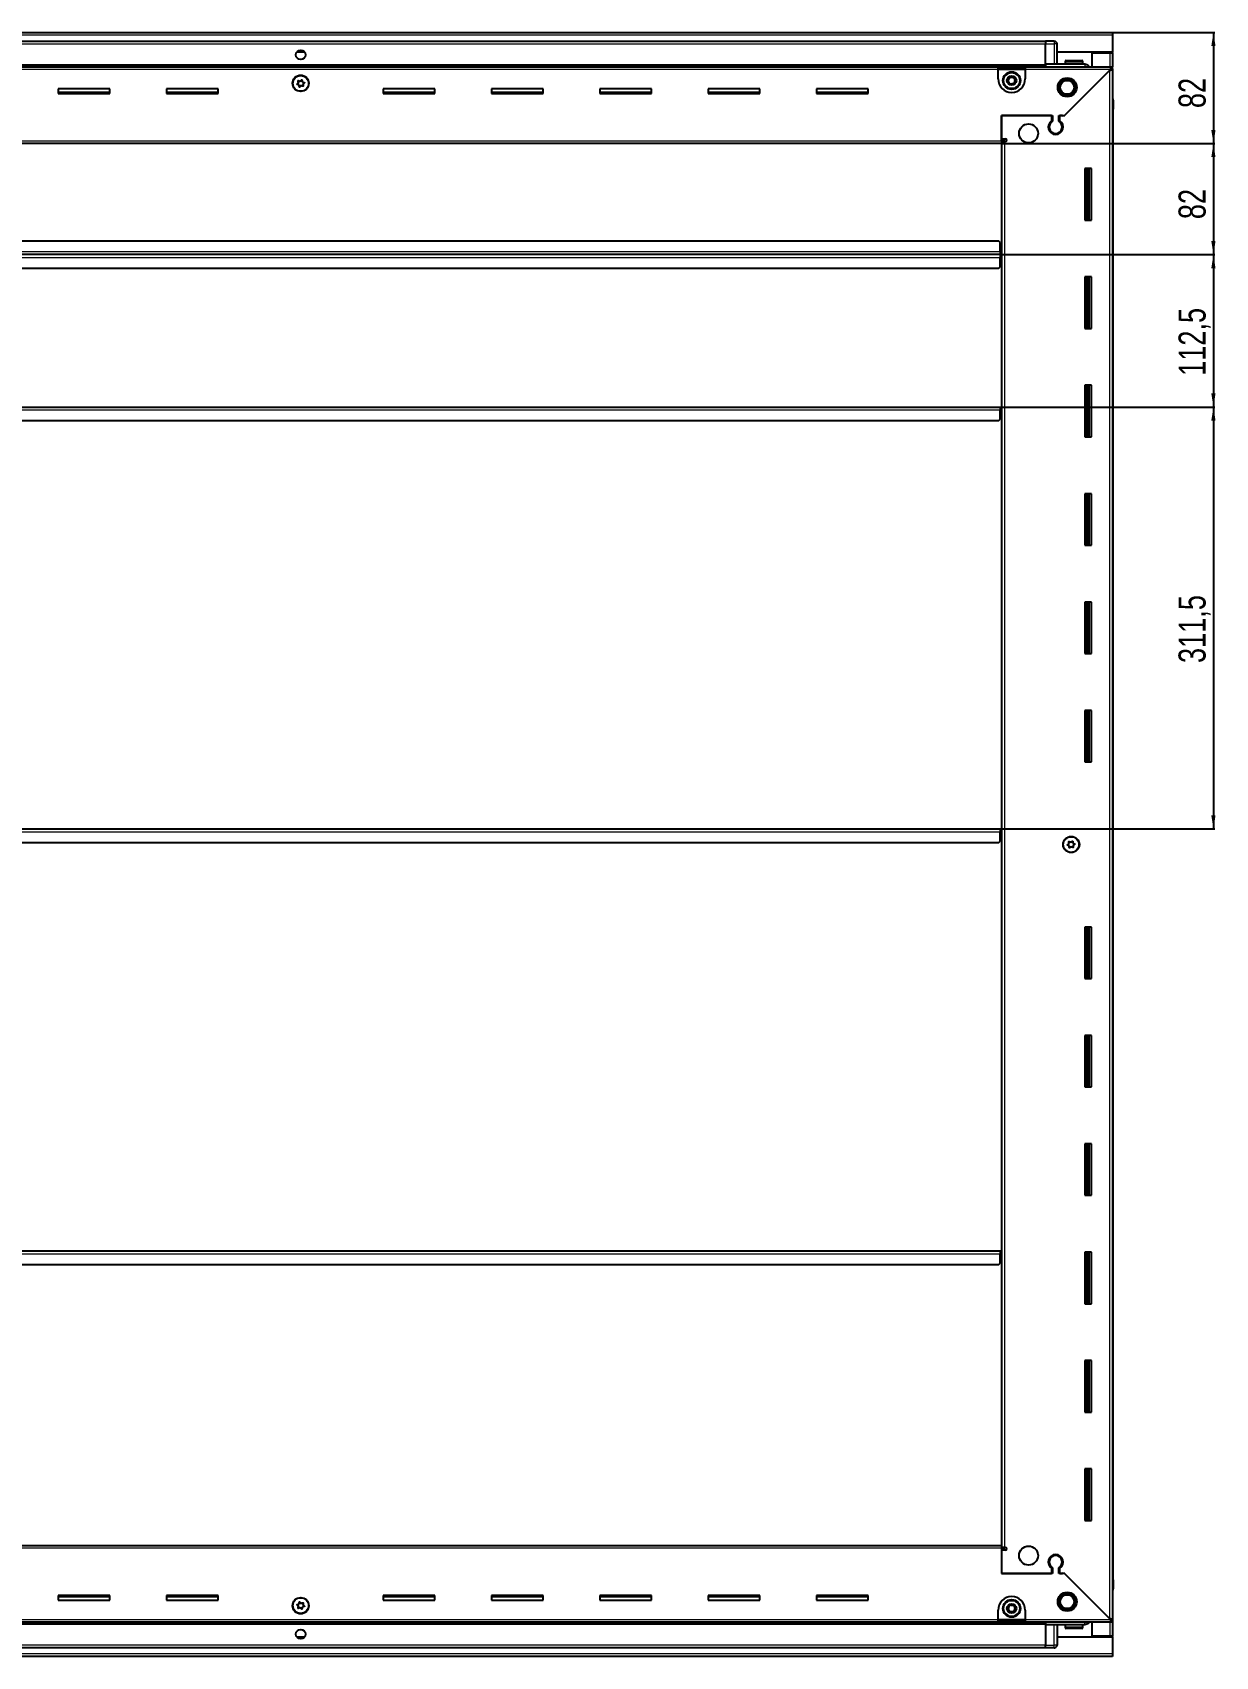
# Model space of a CAD drawing. Header units: millimetres. Extents: x 1315 to 4591, y 105 to 1992.
# Drawn here: x 3717 to 4591, y 577 to 1776 of the extents above; entities that cross this region are included whole.
import ezdxf

# ---------------------------------------------------------------- set-up
doc = ezdxf.new("R2010")
doc.units = ezdxf.units.MM
doc.layers.add('FORMAT', color=7, linetype='Continuous')
doc.styles.add('SLDTEXTSTYLE0', font='TXT', dxfattribs={"width": 0.75})
doc.dimstyles.new('SLDDIMSTYLE0', dxfattribs={"dimtxt": 20, "dimasz": 10, "dimexe": 0, "dimexo": 0.0625, "dimgap": 5, "dimtad": 2, "dimdec": 1, "dimrnd": 1e-09, "dimzin": 12, "dimdsep": 46, "dimtxsty": 'SLDTEXTSTYLE0', "dimsah": 1, "dimcen": 0.09, "dimadec": 0, "dimazin": 3, "dimtfac": 1, "dimtofl": 0, "dimtmove": 0, "dimatfit": 3, "dimfxl": 0, "dimfrac": 2, "dimtolj": 1, "dimtzin": 12, "dimarcsym": 0})

# ---------------------------------------------------------------- blocks, each defined once
blk = doc.blocks.new('_D_7')
at = {"layer": 'FORMAT'}
for p, q in [((4514.5, 1775.8), (4590, 1775.8)), ((4589, 1775.8), (4589, 1693.8)), ((4432.5, 1693.8), (4590, 1693.8))]:
    blk.add_line(p, q, dxfattribs=at)
for points in [[(4589, 1775.8), (4587.4, 1765.8), (4590.5, 1765.8)], [(4589, 1693.8), (4590.5, 1703.8), (4587.4, 1703.8)]]:
    blk.add_solid(points, dxfattribs=at)
at = {"layer": 'FORMAT', "insert": (4563.2, 1720), "char_height": 20, "attachment_point": 1, "rotation": 90, "style": 'SLDTEXTSTYLE0'}
blk.add_mtext('82', dxfattribs=at)
blk = doc.blocks.new('_D_8')
at = {"layer": 'FORMAT'}
for p, q in [((4431.5, 1499.3), (4590, 1499.3)), ((4589, 1499.3), (4589, 1187.8)), ((4431.5, 1187.8), (4590, 1187.8))]:
    blk.add_line(p, q, dxfattribs=at)
for points in [[(4589, 1499.3), (4587.4, 1489.3), (4590.5, 1489.3)], [(4589, 1187.8), (4590.5, 1197.8), (4587.4, 1197.8)]]:
    blk.add_solid(points, dxfattribs=at)
at = {"layer": 'FORMAT', "insert": (4563.2, 1310.3), "char_height": 20, "attachment_point": 1, "rotation": 90, "style": 'SLDTEXTSTYLE0'}
blk.add_mtext('311,5', dxfattribs=at)
blk = doc.blocks.new('_D_9')
at = {"layer": 'FORMAT'}
for p, q in [((4431.5, 1611.8), (4590, 1611.8)), ((4589, 1611.8), (4589, 1499.3)), ((4431.5, 1499.3), (4590, 1499.3))]:
    blk.add_line(p, q, dxfattribs=at)
for points in [[(4589, 1611.8), (4587.4, 1601.8), (4590.5, 1601.8)], [(4589, 1499.3), (4590.5, 1509.3), (4587.4, 1509.3)]]:
    blk.add_solid(points, dxfattribs=at)
at = {"layer": 'FORMAT', "insert": (4563.2, 1522.3), "char_height": 20, "attachment_point": 1, "rotation": 90, "style": 'SLDTEXTSTYLE0'}
blk.add_mtext('112,5', dxfattribs=at)
blk = doc.blocks.new('_D_10')
at = {"layer": 'FORMAT'}
for p, q in [((4432.5, 1693.8), (4590, 1693.8)), ((4589, 1693.8), (4589, 1611.8)), ((4431.5, 1611.8), (4590, 1611.8))]:
    blk.add_line(p, q, dxfattribs=at)
for points in [[(4589, 1693.8), (4587.4, 1683.8), (4590.5, 1683.8)], [(4589, 1611.8), (4590.5, 1621.8), (4587.4, 1621.8)]]:
    blk.add_solid(points, dxfattribs=at)
at = {"layer": 'FORMAT', "insert": (4563.2, 1638), "char_height": 20, "attachment_point": 1, "rotation": 90, "style": 'SLDTEXTSTYLE0'}
blk.add_mtext('82', dxfattribs=at)

msp = doc.modelspace()

# ---------------------------------------------------------------- linework, layer by layer
at = {"color": 7, "linetype": 'Continuous', "lineweight": 25}
for p, q in [((3315.48, 1775.82), (4514.48, 1775.82)), ((4514.48, 1775.82), (4514.48, 1773.72)), ((4464.98, 1769.17), (3364.98, 1769.17)), ((4464.98, 1769.32), (4464.98, 1769.32)), ((4471.48, 1769.32), (4464.98, 1769.32)), ((4471.48, 1769.32), (4464.98, 1769.32)), ((4464.98, 1769.32), (4464.98, 1767.32)), ((4464.98, 1752.32), (4464.98, 1767.32)), ((4473.48, 1767.32), (4473.48, 1767.32)), ((4473.48, 1752.32), (4473.48, 1767.32)), ((4514.48, 1773.72), (4514.48, 1761.32)), ((3364.98, 1751.17), (4464.98, 1751.17)), ((3399.98, 1750.57), (4429.98, 1750.57)), ((3917.85, 1761.32), (3912.1, 1761.32)), ((4429.98, 1748.47), (4429.98, 1750.57)), ((4429.98, 1750.57), (4449.98, 1750.57)), ((4449.98, 1750.57), (4513.48, 1750.57)), ((4449.98, 1750.57), (4449.98, 1748.47)), ((4464.98, 1752.32), (4464.98, 1751.82)), ((4493.98, 1752.32), (4464.98, 1752.32)), ((4464.98, 1752.29), (4465.05, 1750.57)), ((4514.48, 1761.32), (4473.48, 1761.32)), ((4479.48, 1754.22), (4479.48, 1752.32)), ((4480.28, 1755.02), (4491.68, 1755.02)), ((4492.48, 1752.32), (4492.48, 1754.22)), ((4499.48, 1750.57), (4499.48, 1760.82)), ((4499.48, 1760.82), (4512.38, 1760.82)), ((4512.38, 1760.82), (4514.48, 1760.82)), ((4512.98, 1760.82), (4512.98, 1761.32)), ((4513.48, 1749.07), (4513.48, 1750.57)), ((4513.48, 1750.57), (4514.48, 1750.57)), ((4514.48, 1760.82), (4514.48, 1761.32)), ((4514.48, 1760.82), (4514.48, 1750.57)), ((4514.48, 1749.07), (4514.48, 1750.57)), ((4429.98, 1749.07), (4449.98, 1749.07)), ((4429.98, 1741.57), (4429.98, 1748.47)), ((4449.98, 1748.47), (4449.98, 1741.57)), ((4512.38, 1747.97), (4478.28, 1713.87)), ((4478.98, 1714.57), (4512.88, 1748.47)), ((4512.98, 1748.57), (4514.48, 1748.57)), ((4513.48, 1749.07), (4514.48, 1749.07)), ((4514.48, 1749.07), (4514.48, 1748.57)), ((4514.48, 1748.57), (4514.48, 604.07)), ((3773.98, 1734.32), (3735.98, 1734.32)), ((3735.98, 1734.32), (3735.98, 1730.82)), ((3773.98, 1731.57), (3735.98, 1731.57)), ((3735.98, 1730.82), (3773.98, 1730.82)), ((3773.98, 1730.82), (3773.98, 1734.32)), ((3853.98, 1734.32), (3815.98, 1734.32)), ((3815.98, 1734.32), (3815.98, 1730.82)), ((3853.98, 1731.57), (3815.98, 1731.57)), ((3815.98, 1730.82), (3853.98, 1730.82)), ((3853.98, 1730.82), (3853.98, 1734.32)), ((4013.98, 1734.32), (3975.98, 1734.32)), ((3975.98, 1734.32), (3975.98, 1730.82)), ((4013.98, 1731.57), (3975.98, 1731.57)), ((3975.98, 1730.82), (4013.98, 1730.82)), ((4013.98, 1730.82), (4013.98, 1734.32)), ((4093.98, 1734.32), (4055.98, 1734.32)), ((4055.98, 1734.32), (4055.98, 1730.82)), ((4093.98, 1731.57), (4055.98, 1731.57)), ((4055.98, 1730.82), (4093.98, 1730.82)), ((4093.98, 1730.82), (4093.98, 1734.32)), ((4173.98, 1734.32), (4135.98, 1734.32)), ((4135.98, 1734.32), (4135.98, 1730.82)), ((4173.98, 1731.57), (4135.98, 1731.57)), ((4135.98, 1730.82), (4173.98, 1730.82)), ((4173.98, 1730.82), (4173.98, 1734.32)), ((4253.98, 1734.32), (4215.98, 1734.32)), ((4215.98, 1734.32), (4215.98, 1730.82)), ((4253.98, 1731.57), (4215.98, 1731.57)), ((4215.98, 1730.82), (4253.98, 1730.82)), ((4253.98, 1730.82), (4253.98, 1734.32)), ((4333.98, 1734.32), (4295.98, 1734.32)), ((4295.98, 1734.32), (4295.98, 1730.82)), ((4333.98, 1731.57), (4295.98, 1731.57)), ((4295.98, 1730.82), (4333.98, 1730.82)), ((4333.98, 1730.82), (4333.98, 1734.32)), ((4514.48, 1727.15), (4514.48, 1727.15)), ((4432.48, 1714.57), (4470.18, 1714.57)), ((4432.48, 1695.92), (4432.48, 1714.57)), ((4432.48, 1714.57), (4432.48, 1697.32)), ((4469.48, 1714.57), (4432.48, 1714.57)), ((4469.48, 1714.57), (4469.48, 1710.68)), ((4470.18, 1714.57), (4470.18, 1710.29)), ((4474.78, 1714.57), (4478.98, 1714.57)), ((4474.78, 1710.29), (4474.78, 1714.57)), ((4477.58, 1714.57), (4475.48, 1714.57)), ((4475.48, 1710.68), (4475.48, 1714.57)), ((4478.28, 1713.87), (4477.58, 1714.57)), ((4514.48, 1719.32), (4514.98, 1719.32)), ((4514.83, 633.32), (4514.83, 1719.32)), ((4514.98, 1725.82), (4514.98, 1719.32)), ((4514.98, 1719.32), (4514.98, 1725.82)), ((4514.98, 1719.32), (4514.98, 1719.32)), ((4514.98, 1719.32), (4514.98, 1719.32)), ((4432.48, 1693.82), (3397.48, 1693.82)), ((4432.48, 1697.32), (4435.33, 1697.32)), ((4434.48, 1696.32), (4432.48, 1696.32)), ((4432.48, 1695.92), (4432.48, 1693.82)), ((4432.48, 1695.32), (4434.58, 1695.32)), ((4432.48, 1693.82), (4432.48, 658.82)), ((4434.48, 1695.32), (4434.48, 1696.32)), ((4435.33, 1695.32), (4434.58, 1695.32)), ((4474.48, 1701.71), (4474.48, 1700.95)), ((4493.98, 1675.32), (4493.98, 1637.32)), ((4498.98, 1675.32), (4493.98, 1675.32)), ((4495, 1675.32), (4495, 1637.32)), ((4495.03, 1675.32), (4495.03, 1637.32)), ((4496.83, 1675.32), (4496.83, 1637.32)), ((4498.98, 1637.32), (4498.98, 1675.32)), ((4493.98, 1637.32), (4498.98, 1637.32)), ((4430.48, 1621.82), (3399.48, 1621.82)), ((4431.48, 1620.82), (4430.48, 1621.82)), ((4431.48, 1613.92), (4431.48, 1620.82)), ((4431.48, 1611.82), (3398.48, 1611.82)), ((4431.73, 1614.67), (4431.48, 1614.67)), ((4431.48, 1613.92), (4431.48, 1611.82)), ((4431.48, 1611.82), (4431.48, 1609.72)), ((4431.48, 1602.82), (4431.48, 1609.72)), ((4431.48, 1608.97), (4431.73, 1608.97)), ((4431.73, 1611.82), (4431.73, 1614.67)), ((4431.73, 1608.97), (4431.73, 1611.82)), ((4432.48, 1611.82), (4431.73, 1611.82)), ((3399.48, 1601.82), (4430.48, 1601.82)), ((4430.48, 1601.82), (4431.48, 1602.82)), ((4493.98, 1595.32), (4493.98, 1557.32)), ((4498.98, 1595.32), (4493.98, 1595.32)), ((4495, 1595.32), (4495, 1557.32)), ((4495.03, 1595.32), (4495.03, 1557.32)), ((4496.83, 1595.32), (4496.83, 1557.32)), ((4498.98, 1557.32), (4498.98, 1595.32)), ((4493.98, 1557.32), (4498.98, 1557.32)), ((4493.98, 1515.32), (4493.98, 1477.32)), ((4498.98, 1515.32), (4493.98, 1515.32)), ((4495, 1515.32), (4495, 1477.32)), ((4495.03, 1515.32), (4495.03, 1477.32)), ((4496.83, 1515.32), (4496.83, 1477.32)), ((4498.98, 1477.32), (4498.98, 1515.32)), ((3398.48, 1499.32), (4431.48, 1499.32)), ((4431.48, 1499.32), (4431.48, 1497.22)), ((4431.73, 1496.47), (4431.73, 1499.32)), ((4431.73, 1499.32), (4432.48, 1499.32)), ((3399.48, 1489.32), (4430.48, 1489.32)), ((4430.48, 1489.32), (4431.48, 1490.32)), ((4431.48, 1490.32), (4431.48, 1497.22)), ((4431.48, 1496.47), (4431.73, 1496.47)), ((4493.98, 1477.32), (4498.98, 1477.32)), ((4493.98, 1435.32), (4493.98, 1397.32)), ((4498.98, 1435.32), (4493.98, 1435.32)), ((4495, 1435.32), (4495, 1397.32)), ((4495.03, 1435.32), (4495.03, 1397.32)), ((4496.83, 1435.32), (4496.83, 1397.32)), ((4498.98, 1397.32), (4498.98, 1435.32)), ((4493.98, 1397.32), (4498.98, 1397.32)), ((4493.98, 1355.32), (4493.98, 1317.32)), ((4498.98, 1355.32), (4493.98, 1355.32)), ((4495, 1355.32), (4495, 1317.32)), ((4495.03, 1355.32), (4495.03, 1317.32)), ((4496.83, 1355.32), (4496.83, 1317.32)), ((4498.98, 1317.32), (4498.98, 1355.32)), ((4493.98, 1317.32), (4498.98, 1317.32)), ((4493.98, 1275.32), (4493.98, 1237.32)), ((4498.98, 1275.32), (4493.98, 1275.32)), ((4495, 1275.32), (4495, 1237.32)), ((4495.03, 1275.32), (4495.03, 1237.32)), ((4496.83, 1275.32), (4496.83, 1237.32)), ((4498.98, 1237.32), (4498.98, 1275.32)), ((4493.98, 1237.32), (4498.98, 1237.32)), ((3398.48, 1187.82), (4431.48, 1187.82)), ((4431.48, 1187.82), (4431.48, 1185.72)), ((4431.73, 1184.97), (4431.73, 1187.82)), ((4431.73, 1187.82), (4432.48, 1187.82)), ((3399.48, 1177.82), (4430.48, 1177.82)), ((4430.48, 1177.82), (4431.48, 1178.82)), ((4431.48, 1178.82), (4431.48, 1185.72)), ((4431.48, 1184.97), (4431.73, 1184.97)), ((4493.98, 1115.32), (4493.98, 1077.32)), ((4498.98, 1115.32), (4493.98, 1115.32)), ((4495, 1115.32), (4495, 1077.32)), ((4495.03, 1115.32), (4495.03, 1077.32)), ((4496.83, 1115.32), (4496.83, 1077.32)), ((4498.98, 1077.32), (4498.98, 1115.32)), ((4493.98, 1077.32), (4498.98, 1077.32)), ((4493.98, 1035.32), (4493.98, 997.32)), ((4498.98, 1035.32), (4493.98, 1035.32)), ((4495, 1035.32), (4495, 997.32)), ((4495.03, 1035.32), (4495.03, 997.32)), ((4496.83, 1035.32), (4496.83, 997.32)), ((4498.98, 997.32), (4498.98, 1035.32)), ((4493.98, 997.32), (4498.98, 997.32)), ((4493.98, 955.32), (4493.98, 917.32)), ((4498.98, 955.32), (4493.98, 955.32)), ((4495, 955.32), (4495, 917.32)), ((4495.03, 955.32), (4495.03, 917.32)), ((4496.83, 955.32), (4496.83, 917.32)), ((4498.98, 917.32), (4498.98, 955.32)), ((4493.98, 917.32), (4498.98, 917.32)), ((3398.48, 876.32), (4431.48, 876.32)), ((4431.48, 876.32), (4431.48, 874.22)), ((4431.73, 873.47), (4431.73, 876.32)), ((4431.73, 876.32), (4432.48, 876.32)), ((4493.98, 875.32), (4493.98, 837.32)), ((4498.98, 875.32), (4493.98, 875.32)), ((4495, 875.32), (4495, 837.32)), ((4495.03, 875.32), (4495.03, 837.32)), ((4496.83, 875.32), (4496.83, 837.32)), ((4498.98, 837.32), (4498.98, 875.32)), ((3399.48, 866.32), (4430.48, 866.32)), ((4430.48, 866.32), (4431.48, 867.32)), ((4431.48, 867.32), (4431.48, 874.22)), ((4431.48, 873.47), (4431.73, 873.47)), ((4493.98, 837.32), (4498.98, 837.32)), ((4493.98, 795.32), (4493.98, 757.32)), ((4498.98, 795.32), (4493.98, 795.32)), ((4495, 795.32), (4495, 757.32)), ((4495.03, 795.32), (4495.03, 757.32)), ((4496.83, 795.32), (4496.83, 757.32)), ((4498.98, 757.32), (4498.98, 795.32)), ((4493.98, 757.32), (4498.98, 757.32)), ((4493.98, 715.32), (4493.98, 677.32)), ((4498.98, 715.32), (4493.98, 715.32)), ((4495, 715.32), (4495, 677.32)), ((4495.03, 715.32), (4495.03, 677.32)), ((4496.83, 715.32), (4496.83, 677.32)), ((4498.98, 677.32), (4498.98, 715.32)), ((4493.98, 677.32), (4498.98, 677.32)), ((3397.48, 658.82), (4432.48, 658.82)), ((4432.48, 658.82), (4432.48, 656.72)), ((4434.58, 657.32), (4432.48, 657.32)), ((4432.48, 656.72), (4432.48, 638.07)), ((4432.48, 656.32), (4434.48, 656.32)), ((4432.48, 655.32), (4432.48, 638.07)), ((4435.33, 655.32), (4432.48, 655.32)), ((4434.48, 656.32), (4434.48, 657.32)), ((4434.58, 657.32), (4435.33, 657.32)), ((4474.48, 651.7), (4474.48, 650.94)), ((4470.18, 638.07), (4432.48, 638.07)), ((4432.48, 638.07), (4469.48, 638.07)), ((4469.48, 641.96), (4469.48, 638.07)), ((4470.18, 642.36), (4470.18, 638.07)), ((4474.78, 638.07), (4474.78, 642.36)), ((4478.98, 638.07), (4474.78, 638.07)), ((4475.48, 638.07), (4475.48, 641.96)), ((4475.48, 638.07), (4477.58, 638.07)), ((4477.58, 638.07), (4478.28, 638.77)), ((4478.28, 638.77), (4512.38, 604.67)), ((4512.88, 604.17), (4478.98, 638.07)), ((4514.48, 633.32), (4514.98, 633.32)), ((4514.98, 633.32), (4514.98, 633.32)), ((4514.98, 626.82), (4514.98, 633.32)), ((4514.98, 633.32), (4514.98, 626.82)), ((3773.98, 621.82), (3735.98, 621.82)), ((3735.98, 621.82), (3735.98, 618.32)), ((3735.98, 621.07), (3773.98, 621.07)), ((3735.98, 618.32), (3773.98, 618.32)), ((3773.98, 618.32), (3773.98, 621.82)), ((3853.98, 621.82), (3815.98, 621.82)), ((3815.98, 621.82), (3815.98, 618.32)), ((3815.98, 621.07), (3853.98, 621.07)), ((3815.98, 618.32), (3853.98, 618.32)), ((3853.98, 618.32), (3853.98, 621.82)), ((4013.98, 621.82), (3975.98, 621.82)), ((3975.98, 621.82), (3975.98, 618.32)), ((3975.98, 621.07), (4013.98, 621.07)), ((3975.98, 618.32), (4013.98, 618.32)), ((4013.98, 618.32), (4013.98, 621.82)), ((4093.98, 621.82), (4055.98, 621.82)), ((4055.98, 621.82), (4055.98, 618.32)), ((4055.98, 621.07), (4093.98, 621.07)), ((4055.98, 618.32), (4093.98, 618.32)), ((4093.98, 618.32), (4093.98, 621.82)), ((4173.98, 621.82), (4135.98, 621.82)), ((4135.98, 621.82), (4135.98, 618.32)), ((4135.98, 621.07), (4173.98, 621.07)), ((4135.98, 618.32), (4173.98, 618.32)), ((4173.98, 618.32), (4173.98, 621.82)), ((4253.98, 621.82), (4215.98, 621.82)), ((4215.98, 621.82), (4215.98, 618.32)), ((4215.98, 621.07), (4253.98, 621.07)), ((4215.98, 618.32), (4253.98, 618.32)), ((4253.98, 618.32), (4253.98, 621.82)), ((4333.98, 621.82), (4295.98, 621.82)), ((4295.98, 621.82), (4295.98, 618.32)), ((4295.98, 621.07), (4333.98, 621.07)), ((4295.98, 618.32), (4333.98, 618.32)), ((4333.98, 618.32), (4333.98, 621.82)), ((4464.98, 601.47), (3364.98, 601.47)), ((4429.98, 602.07), (3399.98, 602.07)), ((4429.98, 604.17), (4429.98, 611.07)), ((4429.98, 602.07), (4429.98, 604.17)), ((4449.98, 603.57), (4429.98, 603.57)), ((4449.98, 602.07), (4429.98, 602.07)), ((4449.98, 611.07), (4449.98, 604.17)), ((4449.98, 604.17), (4449.98, 602.07)), ((4513.48, 602.07), (4449.98, 602.07)), ((4465.05, 602.07), (4464.98, 600.36)), ((4464.98, 600.32), (4464.98, 600.82)), ((4493.98, 600.32), (4464.98, 600.32)), ((4464.98, 600.32), (4464.98, 585.32)), ((4473.48, 600.32), (4473.48, 585.32)), ((4479.48, 600.32), (4479.48, 598.42)), ((4492.48, 598.42), (4492.48, 600.32)), ((4499.48, 591.82), (4499.48, 602.07)), ((4512.98, 604.07), (4514.48, 604.07)), ((4513.48, 603.57), (4513.48, 602.07)), ((4514.48, 603.57), (4513.48, 603.57)), ((4514.48, 602.07), (4513.48, 602.07)), ((4514.48, 604.07), (4514.48, 603.57)), ((4514.48, 603.57), (4514.48, 602.07)), ((4514.48, 602.07), (4514.48, 591.82)), ((3912.1, 591.32), (3917.85, 591.32)), ((4473.48, 591.32), (4514.48, 591.32)), ((4487.27, 597.62), (4480.28, 597.62)), ((4491.68, 597.62), (4487.27, 597.62)), ((4512.38, 591.82), (4499.48, 591.82)), ((4514.48, 591.82), (4512.38, 591.82)), ((4512.98, 591.32), (4512.98, 591.82)), ((4514.48, 591.32), (4514.48, 591.82)), ((4514.48, 591.32), (4514.48, 578.92)), ((4514.48, 576.82), (3315.48, 576.82)), ((3364.98, 583.47), (4464.98, 583.47)), ((4464.98, 583.32), (4464.98, 585.32)), ((4471.48, 583.32), (4464.98, 583.32)), ((4464.98, 583.32), (4464.98, 583.32)), ((4464.98, 583.32), (4464.98, 583.32)), ((4471.48, 583.32), (4464.98, 583.32)), ((4472.8, 583.82), (4472.8, 583.82)), ((4514.48, 578.92), (4514.48, 576.82))]:
    msp.add_line(p, q, dxfattribs=at)
at = {"color": 8, "linetype": 'Continuous', "lineweight": 18}
for p, q in [((4514.48, 1773.72), (3315.48, 1773.72)), ((4464.98, 1767.17), (3364.98, 1767.17)), ((4464.98, 1767.32), (4471.48, 1767.32)), ((4471.48, 1769.32), (4471.48, 1767.32)), ((4471.48, 1767.32), (4471.48, 1752.32)), ((4473.48, 1767.32), (4471.48, 1767.32)), ((4464.98, 1751.82), (3364.98, 1751.82)), ((4464.98, 1750.59), (3364.98, 1750.59)), ((4479.48, 1754.22), (4492.48, 1754.22)), ((4512.38, 1761.32), (4512.38, 1760.82)), ((4512.38, 1760.82), (4512.38, 1750.57)), ((4429.98, 1748.47), (3399.98, 1748.47)), ((4429.98, 1748.47), (4449.98, 1748.47)), ((4512.88, 1748.47), (4449.98, 1748.47)), ((4512.38, 604.67), (4512.38, 1747.97)), ((4514.48, 1725.82), (4514.98, 1725.82)), ((3397.48, 1695.92), (4432.48, 1695.92)), ((4434.58, 1695.32), (4434.58, 657.32)), ((4496.24, 1637.32), (4496.24, 1675.32)), ((4497.48, 1637.32), (4497.48, 1675.32)), ((4431.48, 1613.92), (3398.48, 1613.92)), ((3398.48, 1609.72), (4431.48, 1609.72)), ((4496.24, 1557.32), (4496.24, 1595.32)), ((4497.48, 1557.32), (4497.48, 1595.32)), ((4496.24, 1477.32), (4496.24, 1515.32)), ((4497.48, 1477.32), (4497.48, 1515.32)), ((3398.48, 1497.22), (4431.48, 1497.22)), ((4496.24, 1397.32), (4496.24, 1435.32)), ((4497.48, 1397.32), (4497.48, 1435.32)), ((4496.24, 1317.32), (4496.24, 1355.32)), ((4497.48, 1317.32), (4497.48, 1355.32)), ((4496.24, 1237.32), (4496.24, 1275.32)), ((4497.48, 1237.32), (4497.48, 1275.32)), ((3398.48, 1185.72), (4431.48, 1185.72)), ((4496.24, 1077.32), (4496.24, 1115.32)), ((4497.48, 1077.32), (4497.48, 1115.32)), ((4496.24, 997.32), (4496.24, 1035.32)), ((4497.48, 997.32), (4497.48, 1035.32)), ((4496.24, 917.32), (4496.24, 955.32)), ((4497.48, 917.32), (4497.48, 955.32)), ((4496.24, 837.32), (4496.24, 875.32)), ((4497.48, 837.32), (4497.48, 875.32)), ((3398.48, 874.22), (4431.48, 874.22)), ((4496.24, 757.32), (4496.24, 795.32)), ((4497.48, 757.32), (4497.48, 795.32)), ((4496.24, 677.32), (4496.24, 715.32)), ((4497.48, 677.32), (4497.48, 715.32)), ((4432.48, 656.72), (3397.48, 656.72)), ((4514.48, 626.82), (4514.98, 626.82)), ((3364.98, 602.06), (4464.98, 602.06)), ((3364.98, 600.82), (4464.98, 600.82)), ((3399.98, 604.17), (4429.98, 604.17)), ((4449.98, 604.17), (4429.98, 604.17)), ((4449.98, 604.17), (4512.88, 604.17)), ((4471.48, 585.32), (4471.48, 600.32)), ((4512.38, 602.07), (4512.38, 591.82)), ((4487.45, 598.42), (4479.48, 598.42)), ((4492.48, 598.42), (4487.45, 598.42)), ((4512.38, 591.82), (4512.38, 591.32)), ((4514.48, 578.92), (3315.48, 578.92)), ((3364.98, 585.47), (4464.98, 585.47)), ((4464.98, 585.32), (4471.48, 585.32)), ((4473.48, 585.32), (4471.48, 585.32)), ((4471.48, 583.32), (4471.48, 585.32))]:
    msp.add_line(p, q, dxfattribs=at)
at = {"color": 7, "linetype": 'Continuous', "lineweight": 25}
for centre, radius in [((3914.98, 1759.32), 3.5), ((3914.98, 1738.32), 6), ((3914.98, 1738.17), 5.79), ((3914.98, 1738.17), 1.85), ((4439.98, 1740.32), 6.5), ((4439.98, 1740.32), 3.46), ((4480.98, 1735.32), 7), ((4480.98, 1735.32), 6.03), ((4480.98, 1735.32), 5.1), ((4452.48, 1701.32), 7), ((4483.98, 1176.32), 6), ((4483.83, 1176.32), 5.78), ((4483.83, 1176.32), 1.85), ((4452.48, 651.32), 7), ((4480.98, 617.32), 7), ((3914.98, 614.32), 6), ((3914.98, 614.47), 5.79), ((3914.98, 614.47), 1.85), ((4439.98, 612.32), 6.5), ((4439.98, 612.32), 3.46), ((4480.98, 617.32), 6.03), ((4480.98, 617.32), 5.1), ((3914.98, 593.32), 3.5)]:
    msp.add_circle(centre, radius, dxfattribs=at)
at = {"color": 8, "linetype": 'Continuous', "lineweight": 18}
for centre in [(4439.98, 1740.32), (4439.98, 612.32)]:
    msp.add_circle(centre, 5.7, dxfattribs=at)
at = {"color": 7, "linetype": 'Continuous', "lineweight": 25}
for centre, radius, start, end in [((4471.48, 1767.32), 2, 0, 90), ((4471.48, 1767.32), 2, 0, 90), ((4473.68, 1752.52), 0.2, 180, 270), ((4480.28, 1754.22), 0.8, 90, 180), ((4491.68, 1754.22), 0.8, 0, 90), ((4439.98, 1741.57), 10, 180, 270), ((4439.98, 1740.32), 2.5, 160.11158, 220.11158), ((4439.98, 1740.32), 2.5, 100.11158, 160.11158), ((4439.98, 1740.32), 2.5, 220.11158, 280.11158), ((4439.98, 1740.32), 2.5, 40.11158, 100.11158), ((4439.98, 1741.57), 10, 270, 0), ((4439.98, 1740.32), 2.5, 280.11158, 340.11158), ((4439.98, 1740.32), 2.5, 340.11158, 40.11158), ((4512.98, 1725.82), 2, 33.78451, 41.40962), ((4512.98, 1725.82), 2, 0, 41.40962), ((4512.98, 1725.82), 2, 0, 19.56674), ((4472.48, 1706.07), 5.5, 123.05573, 56.94427), ((4472.48, 1706.07), 4.8, 118.63099, 61.36901), ((4435.33, 1696.32), 1, 270, 90), ((4435.33, 656.32), 1, 270, 90), ((4472.48, 646.57), 5.5, 303.05573, 236.94427), ((4472.48, 646.57), 4.8, 298.63099, 241.36901), ((4512.98, 626.82), 2, 318.59038, 0), ((4439.98, 611.07), 10, 90, 180), ((4439.98, 612.32), 2.5, 147.04236, 207.04236), ((4439.98, 612.32), 2.5, 87.04236, 147.04236), ((4439.98, 611.07), 10, 0, 90), ((4439.98, 612.32), 2.5, 27.04236, 87.04236), ((4439.98, 612.32), 2.5, 327.04236, 27.04236), ((4439.98, 612.32), 2.5, 207.04236, 267.04236), ((4439.98, 612.32), 2.5, 267.04236, 327.04236), ((4473.68, 600.12), 0.2, 90, 180), ((4480.28, 598.42), 0.8, 180, 270), ((4491.68, 598.42), 0.8, 270, 0), ((4471.48, 585.32), 2, 270, 0), ((4471.48, 585.32), 2, 270, 288.58003), ((4471.48, 585.32), 2, 303.94202, 311.40962)]:
    msp.add_arc(centre, radius, start, end, dxfattribs=at)
for points, knots in [([(4464.98, 1752.32), (4464.98, 1752.29), (4464.98, 1752.21), (4464.98, 1751.59), (4464.98, 1751.01), (4464.98, 1750.62), (4464.98, 1750.59)], [0, 0, 0, 0, 0.32427882, 0.64855764, 0.97283646, 1, 1, 1, 1]), ([(4497.19, 1750.57), (4497.07, 1750.77), (4496.68, 1751.42), (4495.53, 1752.13), (4494.49, 1752.26), (4493.98, 1752.32)], [0, 0, 0, 0, 0.1822499, 0.5911249, 1, 1, 1, 1]), ([(4513.48, 1750.57), (4513.43, 1750.55), (4513.34, 1750.49), (4513.21, 1750.1), (4513.08, 1749.54), (4512.97, 1748.96), (4512.9, 1748.6), (4512.88, 1748.47)], [0, 0, 0, 0, 0.23025534, 0.4485219, 0.6667858, 0.88504963, 1, 1, 1, 1]), ([(3913.09, 1740.24), (3913.08, 1740.23), (3913.07, 1740.21), (3913.06, 1740.15), (3913.07, 1740.01), (3913.17, 1739.64), (3913.3, 1739.11), (3913.14, 1738.5), (3912.78, 1738.13), (3912.48, 1737.88), (3912.3, 1737.72), (3912.25, 1737.64), (3912.24, 1737.6), (3912.24, 1737.57), (3912.26, 1737.54), (3912.31, 1737.49), (3912.56, 1737.39), (3913.02, 1737.29), (3913.66, 1736.98), (3913.91, 1736.31), (3913.97, 1735.84), (3914.05, 1735.58), (3914.09, 1735.53), (3914.12, 1735.51), (3914.15, 1735.5), (3914.18, 1735.51), (3914.22, 1735.52), (3914.29, 1735.57), (3914.46, 1735.72), (3914.73, 1735.99), (3915.13, 1736.31), (3915.76, 1736.42), (3916.26, 1736.23), (3916.63, 1736.1), (3916.78, 1736.07), (3916.84, 1736.09), (3916.86, 1736.1), (3916.88, 1736.13), (3916.9, 1736.19), (3916.88, 1736.34), (3916.79, 1736.71), (3916.65, 1737.23), (3916.82, 1737.84), (3917.17, 1738.21), (3917.48, 1738.46), (3917.65, 1738.63), (3917.7, 1738.71), (3917.72, 1738.75), (3917.71, 1738.78), (3917.69, 1738.81), (3917.64, 1738.85), (3917.39, 1738.95), (3916.93, 1739.06), (3916.29, 1739.37), (3916.04, 1740.03), (3915.98, 1740.51), (3915.9, 1740.76), (3915.86, 1740.82), (3915.84, 1740.84), (3915.81, 1740.85), (3915.77, 1740.84), (3915.73, 1740.82), (3915.66, 1740.78), (3915.49, 1740.63), (3915.22, 1740.36), (3914.82, 1740.04), (3914.2, 1739.93), (3913.69, 1740.11), (3913.32, 1740.25), (3913.17, 1740.27), (3913.12, 1740.26), (3913.1, 1740.25), (3913.09, 1740.24)], [0, 0, 0, 0, 0.0020087, 0.00442, 0.0093647, 0.0255282, 0.0677053, 0.0957862, 0.1246456, 0.1503415, 0.1605194, 0.1633943, 0.1656965, 0.1672448, 0.1688741, 0.1707699, 0.1786058, 0.2119941, 0.2499945, 0.2879948, 0.3213831, 0.329219, 0.3311148, 0.3327441, 0.3342924, 0.3362166, 0.3385353, 0.3413178, 0.349662, 0.3753578, 0.4042173, 0.4322982, 0.4744753, 0.4906388, 0.4966691, 0.49844, 0.5, 0.5020087, 0.50442, 0.5093647, 0.5255282, 0.5677053, 0.5957862, 0.6246456, 0.6503415, 0.6605194, 0.6633943, 0.6656965, 0.6672448, 0.6688741, 0.6707699, 0.6786058, 0.7119941, 0.7499945, 0.7879948, 0.8213831, 0.829219, 0.8311148, 0.8327441, 0.8342924, 0.8362166, 0.8385353, 0.8413178, 0.849662, 0.8753578, 0.9042173, 0.9322982, 0.9744753, 0.9906388, 0.9966691, 0.99844, 1, 1, 1, 1]), ([(4437.13, 1739.82), (4437.18, 1739.93), (4437.38, 1740.5), (4437.72, 1741.43), (4438, 1742.21), (4438.12, 1742.53)], [0, 0, 0, 0, 0.1331247, 0.6370994, 1, 1, 1, 1]), ([(4438.99, 1737.61), (4438.66, 1738), (4438.04, 1738.74), (4437.42, 1739.48), (4437.13, 1739.82)], [0, 0, 0, 0, 0.5346859, 1, 1, 1, 1]), ([(4438.12, 1742.53), (4438.62, 1742.62), (4439.57, 1742.79), (4440.52, 1742.96), (4440.96, 1743.04)], [0, 0, 0, 0, 0.5346859, 1, 1, 1, 1]), ([(4440.96, 1743.04), (4441.29, 1742.64), (4441.91, 1741.91), (4442.53, 1741.17), (4442.82, 1740.83)], [0, 0, 0, 0, 0.5346859, 1, 1, 1, 1]), ([(4442.82, 1740.83), (4442.7, 1740.51), (4442.42, 1739.73), (4442.08, 1738.8), (4441.88, 1738.23), (4441.84, 1738.12)], [0, 0, 0, 0, 0.3629006, 0.8668753, 1, 1, 1, 1]), ([(4512.38, 1747.97), (4512.63, 1748.02), (4513.12, 1748.11), (4513.76, 1748.24), (4514.23, 1748.37), (4514.45, 1748.48), (4514.47, 1748.55), (4514.48, 1748.57)], [0, 0, 0, 0, 0.2302553, 0.4485219, 0.6667858, 0.8850496, 1, 1, 1, 1]), ([(4441.84, 1738.12), (4441.33, 1738.03), (4440.38, 1737.86), (4439.43, 1737.69), (4438.99, 1737.61)], [0, 0, 0, 0, 0.53468586, 1, 1, 1, 1]), ([(4482.19, 1178.6), (4482.18, 1178.59), (4482.16, 1178.57), (4482.15, 1178.51), (4482.14, 1178.37), (4482.2, 1177.98), (4482.27, 1177.45), (4482.04, 1176.86), (4481.64, 1176.53), (4481.31, 1176.32), (4481.12, 1176.18), (4481.06, 1176.11), (4481.04, 1176.07), (4481.04, 1176.03), (4481.05, 1176), (4481.1, 1175.95), (4481.34, 1175.82), (4481.79, 1175.67), (4482.39, 1175.29), (4482.56, 1174.6), (4482.56, 1174.12), (4482.61, 1173.86), (4482.64, 1173.8), (4482.67, 1173.77), (4482.7, 1173.76), (4482.73, 1173.76), (4482.77, 1173.78), (4482.85, 1173.81), (4483.03, 1173.94), (4483.33, 1174.18), (4483.77, 1174.46), (4484.4, 1174.49), (4484.89, 1174.25), (4485.23, 1174.08), (4485.38, 1174.03), (4485.44, 1174.04), (4485.47, 1174.05), (4485.49, 1174.08), (4485.51, 1174.14), (4485.51, 1174.28), (4485.46, 1174.66), (4485.38, 1175.2), (4485.62, 1175.79), (4486.01, 1176.11), (4486.34, 1176.33), (4486.54, 1176.47), (4486.6, 1176.54), (4486.61, 1176.58), (4486.61, 1176.61), (4486.6, 1176.64), (4486.55, 1176.7), (4486.32, 1176.82), (4485.87, 1176.98), (4485.27, 1177.36), (4485.09, 1178.05), (4485.09, 1178.53), (4485.04, 1178.79), (4485.01, 1178.85), (4484.99, 1178.87), (4484.96, 1178.88), (4484.92, 1178.88), (4484.88, 1178.87), (4484.8, 1178.83), (4484.62, 1178.7), (4484.32, 1178.46), (4483.88, 1178.19), (4483.25, 1178.15), (4482.77, 1178.4), (4482.42, 1178.57), (4482.27, 1178.61), (4482.22, 1178.61), (4482.2, 1178.6), (4482.19, 1178.6)], [0, 0, 0, 0, 0.0020087, 0.00442, 0.0093647, 0.0255282, 0.0677053, 0.0957862, 0.1246456, 0.1503415, 0.1605194, 0.1633943, 0.1656965, 0.1672448, 0.1688741, 0.1707699, 0.1786058, 0.2119941, 0.2499945, 0.2879948, 0.3213831, 0.329219, 0.3311148, 0.3327441, 0.3342924, 0.3362166, 0.3385353, 0.3413178, 0.349662, 0.3753578, 0.4042173, 0.4322982, 0.4744753, 0.4906388, 0.4966691, 0.49844, 0.5, 0.5020087, 0.50442, 0.5093647, 0.5255282, 0.5677053, 0.5957862, 0.6246456, 0.6503415, 0.6605194, 0.6633943, 0.6656965, 0.6672448, 0.6688741, 0.6707699, 0.6786058, 0.7119941, 0.7499945, 0.7879948, 0.8213831, 0.829219, 0.8311148, 0.8327441, 0.8342924, 0.8362166, 0.8385353, 0.8413178, 0.849662, 0.8753578, 0.9042173, 0.9322982, 0.9744753, 0.9906388, 0.9966691, 0.99844, 1, 1, 1, 1]), ([(3913.09, 612.4), (3913.1, 612.4), (3913.12, 612.38), (3913.18, 612.38), (3913.33, 612.4), (3913.69, 612.54), (3914.2, 612.72), (3914.82, 612.61), (3915.22, 612.29), (3915.5, 612.01), (3915.68, 611.85), (3915.76, 611.81), (3915.8, 611.8), (3915.84, 611.81), (3915.86, 611.83), (3915.9, 611.88), (3915.98, 612.14), (3916.04, 612.61), (3916.29, 613.28), (3916.93, 613.59), (3917.39, 613.69), (3917.64, 613.79), (3917.69, 613.84), (3917.71, 613.87), (3917.72, 613.9), (3917.71, 613.93), (3917.68, 613.97), (3917.63, 614.04), (3917.47, 614.19), (3917.17, 614.43), (3916.82, 614.8), (3916.65, 615.41), (3916.79, 615.94), (3916.88, 616.32), (3916.9, 616.47), (3916.88, 616.52), (3916.86, 616.55), (3916.83, 616.56), (3916.77, 616.57), (3916.63, 616.54), (3916.26, 616.41), (3915.76, 616.23), (3915.13, 616.34), (3914.73, 616.66), (3914.45, 616.94), (3914.27, 617.09), (3914.19, 617.14), (3914.15, 617.15), (3914.12, 617.14), (3914.09, 617.12), (3914.05, 617.06), (3913.97, 616.81), (3913.91, 616.33), (3913.66, 615.67), (3913.02, 615.36), (3912.56, 615.25), (3912.31, 615.15), (3912.26, 615.11), (3912.24, 615.08), (3912.24, 615.05), (3912.25, 615.01), (3912.27, 614.98), (3912.32, 614.91), (3912.48, 614.76), (3912.78, 614.52), (3913.14, 614.14), (3913.3, 613.53), (3913.17, 613.01), (3913.07, 612.63), (3913.06, 612.48), (3913.07, 612.43), (3913.09, 612.41), (3913.09, 612.4)], [0, 0, 0, 0, 0.0020087, 0.00442, 0.0093647, 0.0255282, 0.0677053, 0.0957862, 0.1246456, 0.1503415, 0.1605194, 0.1633943, 0.1656965, 0.1672448, 0.1688741, 0.1707699, 0.1786058, 0.2119941, 0.2499945, 0.2879948, 0.3213831, 0.329219, 0.3311148, 0.3327441, 0.3342924, 0.3362166, 0.3385353, 0.3413178, 0.349662, 0.3753578, 0.4042173, 0.4322982, 0.4744753, 0.4906388, 0.4966691, 0.49844, 0.5, 0.5020087, 0.50442, 0.5093647, 0.5255282, 0.5677053, 0.5957862, 0.6246456, 0.6503415, 0.6605194, 0.6633943, 0.6656965, 0.6672448, 0.6688741, 0.6707699, 0.6786058, 0.7119941, 0.7499945, 0.7879948, 0.8213831, 0.829219, 0.8311148, 0.8327441, 0.8342924, 0.8362166, 0.8385353, 0.8413178, 0.849662, 0.8753578, 0.9042173, 0.9322982, 0.9744753, 0.9906388, 0.9966691, 0.99844, 1, 1, 1, 1]), ([(4437.09, 612.47), (4437.37, 612.91), (4437.9, 613.71), (4438.42, 614.52), (4438.66, 614.89)], [0, 0, 0, 0, 0.5346859, 1, 1, 1, 1]), ([(4438.41, 609.9), (4438.17, 610.36), (4437.73, 611.22), (4437.3, 612.07), (4437.09, 612.47)], [0, 0, 0, 0, 0.5346859, 1, 1, 1, 1]), ([(4438.66, 614.89), (4438.79, 614.89), (4439.39, 614.86), (4440.38, 614.81), (4441.2, 614.76), (4441.55, 614.75)], [0, 0, 0, 0, 0.1331247, 0.6370994, 1, 1, 1, 1]), ([(4442.86, 612.17), (4442.58, 611.74), (4442.05, 610.93), (4441.53, 610.13), (4441.29, 609.75)], [0, 0, 0, 0, 0.5346859, 1, 1, 1, 1]), ([(4441.55, 614.75), (4441.78, 614.29), (4442.22, 613.43), (4442.66, 612.57), (4442.86, 612.17)], [0, 0, 0, 0, 0.5346859, 1, 1, 1, 1]), ([(4441.29, 609.75), (4440.94, 609.77), (4440.12, 609.81), (4439.13, 609.86), (4438.53, 609.89), (4438.41, 609.9)], [0, 0, 0, 0, 0.3629006, 0.8668753, 1, 1, 1, 1]), ([(4464.98, 600.32), (4464.98, 600.36), (4464.98, 600.44), (4464.98, 601.06), (4464.98, 601.62), (4464.98, 601.99), (4464.98, 602)], [0, 0, 0, 0, 0.3302672, 0.6605344, 0.9908016, 1, 1, 1, 1]), ([(4497.19, 602.07), (4497.07, 601.87), (4496.68, 601.22), (4495.53, 600.51), (4494.49, 600.39), (4493.98, 600.32)], [0, 0, 0, 0, 0.1822499, 0.5911249, 1, 1, 1, 1]), ([(4514.48, 604.07), (4514.45, 604.12), (4514.4, 604.21), (4514, 604.34), (4513.45, 604.47), (4512.87, 604.58), (4512.5, 604.65), (4512.38, 604.67)], [0, 0, 0, 0, 0.2302553, 0.4485219, 0.6667858, 0.8850496, 1, 1, 1, 1]), ([(4512.88, 604.17), (4512.92, 603.92), (4513.01, 603.43), (4513.15, 602.79), (4513.28, 602.32), (4513.39, 602.1), (4513.45, 602.08), (4513.48, 602.07)], [0, 0, 0, 0, 0.2302553, 0.4485219, 0.6667858, 0.8850496, 1, 1, 1, 1])]:
    msp.add_open_spline(points, degree=3, knots=knots, dxfattribs=at)
at = {"color": 8, "linetype": 'Continuous', "lineweight": 18}
for points, knots in [([(4493.98, 1752.32), (4493.98, 1752.28), (4493.98, 1752.2), (4493.98, 1751.77), (4493.98, 1751.31), (4493.98, 1750.9), (4493.98, 1750.63), (4493.98, 1750.57)], [0, 0, 0, 0, 0.35975288, 0.55341416, 0.75118521, 0.94895626, 1, 1, 1, 1]), ([(4493.98, 600.32), (4493.98, 600.37), (4493.98, 600.44), (4493.98, 600.88), (4493.98, 601.33), (4493.98, 601.75), (4493.98, 602.02), (4493.98, 602.07)], [0, 0, 0, 0, 0.3597529, 0.5534142, 0.7511852, 0.9489563, 1, 1, 1, 1])]:
    msp.add_open_spline(points, degree=3, knots=knots, dxfattribs=at)
at = {"color": 7, "linetype": 'Continuous', "lineweight": 25}
for points in [[(4512.38, 1747.97), (4512.45, 1748.02), (4512.61, 1748.12), (4512.81, 1748.27), (4512.95, 1748.42), (4512.97, 1748.52), (4512.98, 1748.57)], [(4513.48, 1749.07), (4513.43, 1749.06), (4513.33, 1749.05), (4513.18, 1748.91), (4513.03, 1748.71), (4512.93, 1748.55), (4512.88, 1748.47)], [(4512.98, 604.07), (4512.97, 604.12), (4512.95, 604.22), (4512.81, 604.37), (4512.61, 604.52), (4512.45, 604.62), (4512.38, 604.67)], [(4512.88, 604.17), (4512.93, 604.09), (4513.03, 603.94), (4513.18, 603.74), (4513.33, 603.6), (4513.43, 603.58), (4513.48, 603.57)]]:
    msp.add_open_spline(points, degree=3, dxfattribs=at)

# ---------------------------------------------------------------- dimensions: what is measured, and where the dimension line sits
at = {"layer": 'FORMAT'}
for base, p1, p2, picture, middle in [((4588.98, 1693.82), (4514.48, 1775.82), (4432.48, 1693.82), '_D_7', (4588.98, 1734.82)), ((4588.98, 1611.82), (4432.48, 1693.82), (4431.48, 1611.82), '_D_10', (4588.98, 1652.82)), ((4588.98, 1499.32), (4431.48, 1611.82), (4431.48, 1499.32), '_D_9', (4588.98, 1555.57)), ((4588.98, 1187.82), (4431.48, 1499.32), (4431.48, 1187.82), '_D_8', (4588.98, 1343.57))]:
    dim = msp.add_linear_dim(base=base, p1=p1, p2=p2, angle=90, dimstyle='SLDDIMSTYLE0', dxfattribs=at)
    dim.commit()
    dim.dimension.update_dxf_attribs({"geometry": picture, "text_midpoint": middle, "dimtype": 160})

doc.saveas('drawing.dxf')
